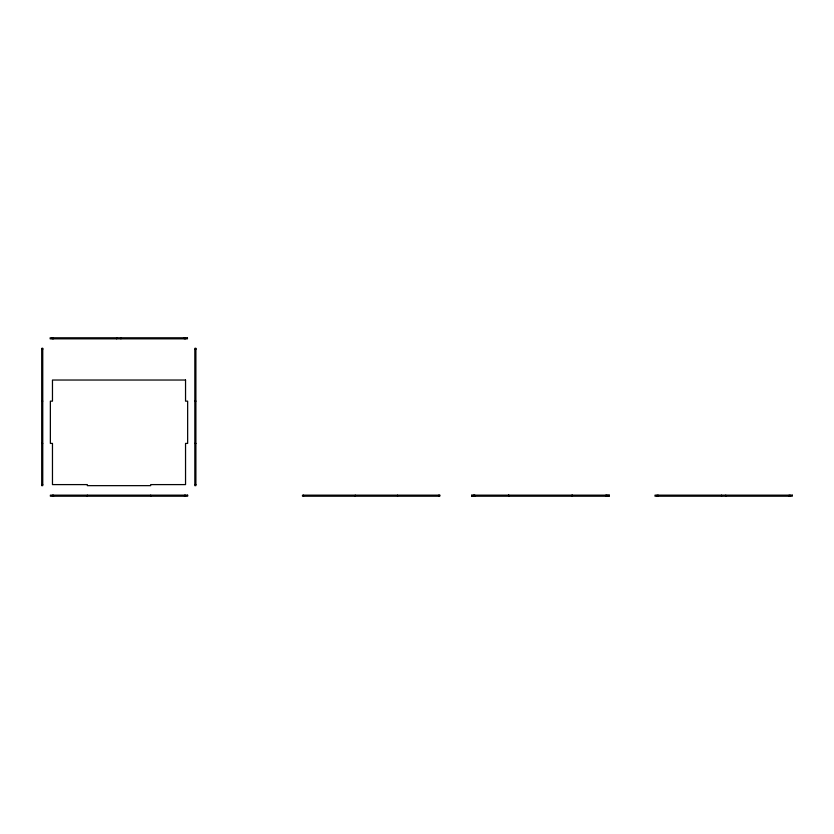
<?xml version="1.0" encoding="UTF-8"?>
<svg xmlns="http://www.w3.org/2000/svg" width="834" height="834" viewBox="0 0 834 834"><rect width="100%" height="100%" fill="white"/><g stroke="black" fill="none" stroke-linecap="round" stroke-linejoin="round"><path stroke-width="1.25" d="M41.7 349.404L42.753 349.404M194.833 349.404L195.896 349.404M41.7 401.154L42.753 401.154M194.833 401.154L195.896 401.154M41.7 443.407L42.753 443.407M194.833 443.407L195.896 443.407M41.7 484.596L42.753 484.596M194.833 484.596L195.896 484.596M790.184 495.156L790.184 496.209M789.131 495.156L789.131 496.209M725.768 495.156L725.768 496.209M721.535 495.156L721.535 496.209M658.172 495.156L658.172 496.209M657.119 495.156L657.119 496.209M608.976 495.156L608.976 496.209M607.069 495.156L607.069 496.209M606.86 495.156L606.86 496.209M605.807 495.156L605.807 496.209M572.218 495.156L572.218 496.209M572.009 495.156L572.009 496.209M508.844 495.156L508.844 496.209M508.646 495.156L508.646 496.209M474.848 495.156L474.848 496.209M473.993 495.156L473.993 496.209M473.785 495.156L473.785 496.209M471.888 495.156L471.888 496.209M438.726 495.156L438.726 496.209M397.537 495.156L397.537 496.209M355.284 495.156L355.284 496.209M303.534 495.156L303.534 496.209M185.544 495.156L185.544 496.209M185.336 337.791L185.336 338.844M184.491 495.156L184.491 496.209M184.272 337.791L184.272 338.844M150.693 495.156L150.693 496.209M120.909 337.791L120.909 338.844M116.687 337.791L116.687 338.844M87.32 495.156L87.32 496.209M53.532 495.156L53.532 496.209M53.313 337.791L53.313 338.844M52.469 495.156L52.469 496.209M52.261 337.791L52.261 338.844M187.442 337.791L50.144 337.791L50.144 338.844L187.442 338.844L187.442 337.791M42.753 348.351L41.7 348.351L41.7 485.649L42.753 485.649L42.753 348.351M195.896 348.351L194.833 348.351L194.833 485.649L195.896 485.649L195.896 348.351M185.544 380.033L52.469 380.033L52.469 401.154L50.363 401.154L50.363 443.407L52.469 443.407L52.469 484.596L87.32 484.596L87.32 485.649L150.693 485.649L150.693 484.596L185.544 484.596L185.544 443.407L187.65 443.407L187.65 401.154L185.544 401.154L185.544 380.033M187.65 495.156L50.363 495.156L50.363 496.209L187.65 496.209L187.65 495.156M439.779 495.156L302.481 495.156L302.481 496.209L439.779 496.209L439.779 495.156M609.174 495.156L471.679 495.156L471.679 496.209L609.174 496.209L609.174 495.156M792.3 495.156L655.003 495.156L655.003 496.209L792.3 496.209L792.3 495.156"/></g></svg>
